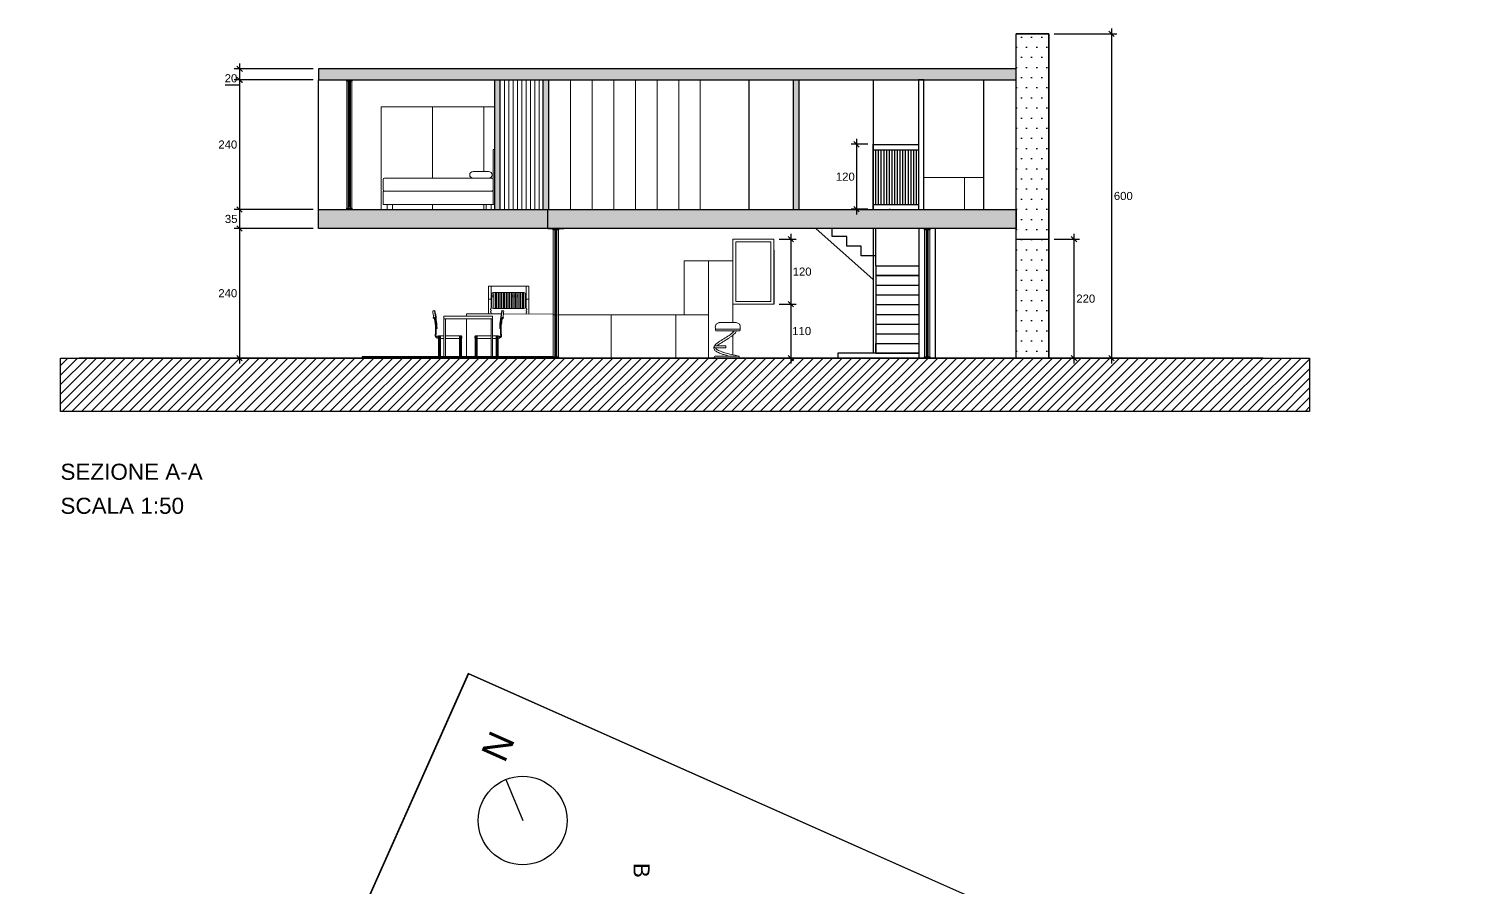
# Model space of a CAD drawing. Header units: inches. Extents: x -173 to 14008, y -3334 to 10368.
# Drawn here: x 4351 to 6992, y 8588 to 10178 of the extents above; entities that cross this region are included whole.
import ezdxf

# ---------------------------------------------------------------- set-up
doc = ezdxf.new("R2010")
doc.units = ezdxf.units.IN
doc.header["$MEASUREMENT"] = 0
doc.linetypes.add('HIDDEN', pattern=[0.375, 0.25, -0.125])
for name, color, linetype, lineweight in [('ARREDAMENTO', 8, 'Continuous', 18), ('INFISSI', 4, 'Continuous', 18), ('QUOTE', 6, 'Continuous', 9)]:
    doc.layers.add(name, color=color, linetype=linetype, lineweight=lineweight)
doc.styles.get("Standard").update_dxf_attribs({"font": 'Arial.ttf'})
doc.dimstyles.get("Standard").update_dxf_attribs({"dimtxt": 15, "dimasz": 10, "dimexe": 10, "dimexo": 10, "dimgap": 5, "dimtad": 2, "dimtih": 1, "dimtoh": 1, "dimdec": 0, "dimzin": 0, "dimdsep": 46, "dimtxsty": 'Standard', "dimblk": 'OBLIQUE', "dimblk1": 'OBLIQUE', "dimblk2": 'OBLIQUE', "dimcen": 0.09, "dimdle": 10, "dimadec": 0, "dimazin": 0, "dimtfac": 1, "dimtdec": 0, "dimtofl": 0, "dimtmove": 0, "dimatfit": 3, "dimldrblk": 'OBLIQUE', "dimfxl": 1, "dimtolj": 1, "dimtzin": 0, "dimarcsym": 0})

# ---------------------------------------------------------------- blocks, each defined once
blk = doc.blocks.new('ggg')
at = {"extrusion": (0, 1, 0)}
for p, q in [((7532.1, 5450.9), (7561.2, 5450.9)), ((7525.5, 5435.3), (7567.8, 5435.3)), ((7523.3, 5407.8), (7543, 5407.8)), ((7543, 5404), (7523.3, 5404)), ((7523.3, 5388.6), (7565.6, 5388.6)), ((7567.2, 5387.8), (7567.4, 5388.6))]:
    blk.add_line(p, q, dxfattribs=at)
for centre, start, end in [((7525.5, 5437.2), 133.7784, 269.2347), ((7567.8, 5437.2), 270.7653, 46.2216), ((7523.3, 5386.7), 90, 270), ((7565.6, 5386.7), 301.4477, 34.318)]:
    blk.add_arc(centre, 1.9, start, end)
for points, knots in [([(7524.2, 5438.6), (7523.7, 5440), (7523.5, 5441.2), (7523.5, 5443.5), (7523.6, 5444.5), (7524.2, 5446.1), (7524.6, 5446.7), (7525.5, 5447.8), (7526.1, 5448.4), (7527.8, 5449.5), (7528.9, 5450), (7530.6, 5450.6), (7531.3, 5450.8), (7532.1, 5450.9)], [0.1314137, 0.1314137, 0.1314137, 0.1314137, 0.305131, 0.305131, 0.4664097, 0.4664097, 0.5909905, 0.5909905, 0.7171038, 0.7171038, 0.890821, 0.890821, 1, 1, 1, 1]), ([(7569.2, 5438.6), (7569.6, 5440), (7569.8, 5441.2), (7569.8, 5443.5), (7569.7, 5444.5), (7569.1, 5446.1), (7568.7, 5446.7), (7567.8, 5447.8), (7567.2, 5448.4), (7565.5, 5449.5), (7564.4, 5450), (7562.7, 5450.6), (7562, 5450.8), (7561.2, 5450.9)], [0.1314137, 0.1314137, 0.1314137, 0.1314137, 0.305131, 0.305131, 0.4664097, 0.4664097, 0.5909905, 0.5909905, 0.7171038, 0.7171038, 0.890821, 0.890821, 1, 1, 1, 1]), ([(7549.7, 5388.6), (7545.9, 5389.6), (7542.3, 5390.5), (7537.1, 5392), (7535.4, 5392.6), (7532.1, 5393.8), (7530.6, 5394.4), (7528.2, 5395.5), (7527.3, 5395.9), (7525.3, 5397.1), (7524.3, 5397.8), (7522.9, 5399.1), (7522.5, 5399.5), (7521.6, 5400.8), (7521.2, 5401.6), (7520.8, 5403), (7520.7, 5403.7), (7520.9, 5405), (7521, 5405.6), (7521.5, 5406.9), (7522, 5407.6), (7523.2, 5409.3), (7524.2, 5410.3), (7526.7, 5412.5), (7528.3, 5413.6), (7532.8, 5416.7), (7536.1, 5418.7), (7542.8, 5422.8), (7546.2, 5424.9), (7551.4, 5428.4), (7553.4, 5429.9), (7555.8, 5432), (7556.5, 5432.7), (7557.6, 5434.1), (7558.1, 5434.7), (7558.4, 5435.3)], [283.685146, 283.685146, 283.685146, 283.685146, 483.403614, 483.403614, 594.977769, 594.977769, 706.551925, 706.551925, 788.057557, 788.057557, 898.325945, 898.325945, 959.62923, 959.62923, 1047.875694, 1047.875694, 1110.401581, 1110.401581, 1171.28863, 1171.28863, 1243.718369, 1243.718369, 1359.798735, 1359.798735, 1490.655123, 1490.655123, 1713.803434, 1713.803434, 1936.951746, 1936.951746, 2102.770925, 2102.770925, 2185.680514, 2185.680514, 2268.590104, 2268.590104, 2268.590104, 2268.590104]), ([(7524.2, 5438.6), (7524.2, 5438.6), (7524.3, 5438.6), (7525.1, 5438.6), (7525.6, 5438.6), (7527.6, 5438.6), (7529.3, 5438.6), (7533.7, 5438.6), (7536.2, 5438.6), (7541.7, 5438.6), (7544.6, 5438.6), (7550.5, 5438.6), (7553.3, 5438.6), (7558.7, 5438.6), (7561.1, 5438.6), (7565.1, 5438.6), (7566.6, 5438.6), (7568.7, 5438.6), (7569.2, 5438.6), (7569.2, 5438.6)], [-3543.931131, -3543.931131, -3543.931131, -3543.931131, -3419.551263, -3419.551263, -3295.171394, -3295.171394, -3075.493301, -3075.493301, -2855.815208, -2855.815208, -2636.137115, -2636.137115, -2416.459022, -2416.459022, -2196.780929, -2196.780929, -1977.102836, -1977.102836, -1772.193116, -1772.193116, -1772.193116, -1772.193116]), ([(7567.9, 5435.3), (7567.9, 5435.3), (7567.9, 5435.3), (7567.8, 5435.3), (7567.2, 5435.3), (7564.9, 5435.3), (7563.3, 5435.3), (7559.4, 5435.3), (7557, 5435.3), (7551.9, 5435.3), (7549.1, 5435.3), (7543.6, 5435.3), (7540.9, 5435.3), (7535.8, 5435.3), (7533.5, 5435.3), (7529.6, 5435.3), (7528.1, 5435.3), (7526, 5435.3), (7525.5, 5435.3), (7525.5, 5435.3)], [-1670.661243, -1670.661243, -1670.661243, -1670.661243, -1656.738975, -1656.738975, -1449.646603, -1449.646603, -1242.554231, -1242.554231, -1035.461859, -1035.461859, -828.369487, -828.369487, -621.277116, -621.277116, -414.184744, -414.184744, -207.092372, -207.092372, 0, 0, 0, 0]), ([(7527.2, 5407.8), (7527.7, 5408.3), (7528.3, 5408.8), (7531.1, 5411), (7534, 5412.9), (7540.4, 5416.9), (7543.8, 5419), (7548.7, 5422.1), (7550.3, 5423.1), (7553.4, 5425.2), (7554.8, 5426.3), (7557.4, 5428.4), (7558.6, 5429.4), (7560.3, 5431.3), (7560.9, 5432), (7561.9, 5433.6), (7562.3, 5434.4), (7562.5, 5435.3)], [1331.720627, 1331.720627, 1331.720627, 1331.720627, 1395.058243, 1395.058243, 1617.50661, 1617.50661, 1839.954976, 1839.954976, 1951.179159, 1951.179159, 2062.403342, 2062.403342, 2173.627526, 2173.627526, 2249.31671, 2249.31671, 2325.005894, 2325.005894, 2325.005894, 2325.005894]), ([(7523.3, 5407.8), (7523.2, 5407.8), (7523.1, 5407.8), (7522.8, 5407.7), (7522.7, 5407.7), (7522.4, 5407.6), (7522.3, 5407.5), (7522.1, 5407.4), (7522.1, 5407.4), (7522, 5407.3), (7521.9, 5407.2), (7521.8, 5407.1), (7521.8, 5407.1), (7521.7, 5407), (7521.7, 5407), (7521.7, 5406.9), (7521.7, 5406.9), (7521.6, 5406.8), (7521.6, 5406.8), (7521.6, 5406.8), (7521.6, 5406.8), (7521.6, 5406.7), (7521.6, 5406.7), (7521.6, 5406.7), (7521.5, 5406.7), (7521.5, 5406.6), (7521.5, 5406.6), (7521.5, 5406.5), (7521.4, 5406.4), (7521.4, 5406.2), (7521.4, 5406.1), (7521.4, 5405.9), (7521.4, 5405.8), (7521.4, 5405.6), (7521.4, 5405.5), (7521.5, 5405.3), (7521.6, 5405.1), (7521.8, 5404.8), (7521.9, 5404.6), (7522.2, 5404.3), (7522.4, 5404.2), (7522.6, 5404.1), (7522.7, 5404.1), (7522.7, 5404.1)], [711.49302, 711.49302, 711.49302, 711.49302, 721.641502, 721.641502, 733.978589, 733.978589, 746.309079, 746.309079, 754.59863, 754.59863, 760.703498, 760.703498, 765.389992, 765.389992, 768.334416, 768.334416, 772.879237, 772.879237, 774.503625, 774.503625, 775.596639, 775.596639, 776.685775, 776.685775, 778.281509, 778.281509, 782.912492, 782.912492, 789.529483, 789.529483, 799.937183, 799.937183, 806.883363, 806.883363, 817.205632, 817.205632, 829.432009, 829.432009, 850.372448, 850.372448, 866.551642, 866.551642, 869.645339, 869.645339, 869.645339, 869.645339]), ([(7522.7, 5404.1), (7522.8, 5404.1), (7523, 5404), (7523.2, 5404), (7523.2, 5404), (7523.3, 5404), (7523.3, 5404), (7523.3, 5404), (7523.3, 5404), (7523.3, 5404)], [180.772564, 180.772564, 180.772564, 180.772564, 193.355547, 193.355547, 197.101504, 197.101504, 199.020057, 199.020057, 200.179461, 200.179461, 200.179461, 200.179461]), ([(7567.4, 5388.6), (7562.6, 5389.6), (7557.9, 5390.6), (7549, 5392.7), (7544.7, 5393.8), (7539, 5395.4), (7537.2, 5396), (7533.9, 5397.2), (7532.4, 5397.7), (7529.7, 5398.9), (7528.6, 5399.6), (7526.9, 5400.7), (7526.2, 5401.2), (7525.5, 5401.9), (7525.3, 5402.2), (7524.8, 5402.8), (7524.7, 5403.1), (7524.6, 5403.6), (7524.6, 5403.8), (7524.6, 5404)], [0, 0, 0, 0, 233.418768, 233.418768, 466.837537, 466.837537, 583.546921, 583.546921, 700.256305, 700.256305, 816.96569, 816.96569, 912.041429, 912.041429, 968.900009, 968.900009, 1053.141323, 1053.141323, 1108.986778, 1108.986778, 1108.986778, 1108.986778]), ([(7543, 5405.9), (7543, 5406), (7543, 5406), (7543, 5406.1), (7543, 5406.2), (7543, 5406.3), (7543, 5406.4), (7543, 5406.5), (7543, 5406.6), (7543, 5406.7), (7543, 5406.7), (7543, 5406.8), (7543, 5406.9), (7543, 5407), (7543, 5407.1), (7543, 5407.2), (7543, 5407.2), (7543, 5407.3), (7543, 5407.3), (7543, 5407.4), (7543, 5407.4), (7543, 5407.5), (7543, 5407.5), (7543, 5407.6), (7543, 5407.6), (7543, 5407.7), (7543, 5407.7), (7543, 5407.7), (7543, 5407.8), (7543, 5407.8), (7543, 5407.8), (7543, 5407.8), (7543, 5407.8), (7543, 5407.8)], [0, 0, 0, 0, 4.392302, 4.392302, 8.784604, 8.784604, 13.176906, 13.176906, 17.569207, 17.569207, 21.96565, 21.96565, 26.362094, 26.362094, 30.758537, 30.758537, 35.15498, 35.15498, 39.556909, 39.556909, 43.958837, 43.958837, 48.360766, 48.360766, 52.762695, 52.762695, 57.170016, 57.170016, 61.577338, 61.577338, 65.98466, 65.98466, 70.391981, 70.391981, 70.391981, 70.391981]), ([(7543, 5404), (7543, 5404), (7543, 5404), (7543, 5404), (7543, 5404), (7543, 5404.1), (7543, 5404.1), (7543, 5404.1), (7543, 5404.1), (7543, 5404.2), (7543, 5404.2), (7543, 5404.3), (7543, 5404.3), (7543, 5404.4), (7543, 5404.4), (7543, 5404.5), (7543, 5404.5), (7543, 5404.6), (7543, 5404.6), (7543, 5404.7), (7543, 5404.8), (7543, 5404.9), (7543, 5405), (7543, 5405.1), (7543, 5405.1), (7543, 5405.2), (7543, 5405.3), (7543, 5405.4), (7543, 5405.5), (7543, 5405.6), (7543, 5405.7), (7543, 5405.8), (7543, 5405.8), (7543, 5405.9)], [211.199637, 211.199637, 211.199637, 211.199637, 215.606959, 215.606959, 220.01428, 220.01428, 224.421602, 224.421602, 228.828924, 228.828924, 233.230852, 233.230852, 237.632781, 237.632781, 242.03471, 242.03471, 246.436639, 246.436639, 250.833082, 250.833082, 255.229525, 255.229525, 259.625968, 259.625968, 264.022411, 264.022411, 268.414713, 268.414713, 272.807015, 272.807015, 277.199317, 277.199317, 281.591618, 281.591618, 281.591618, 281.591618]), ([(7565.6, 5388.6), (7565.6, 5388.6), (7565.6, 5388.6), (7565.7, 5388.6), (7565.8, 5388.6), (7565.9, 5388.6), (7565.9, 5388.6), (7566, 5388.6), (7566, 5388.6), (7566, 5388.6), (7566, 5388.6), (7566, 5388.6), (7566.1, 5388.6), (7566.1, 5388.6), (7566.1, 5388.6), (7566.2, 5388.5), (7566.3, 5388.5), (7566.5, 5388.4), (7566.5, 5388.4), (7566.7, 5388.3), (7566.9, 5388.2), (7567.1, 5388), (7567.1, 5387.9), (7567.2, 5387.8)], [-54.832439, -54.832439, -54.832439, -54.832439, -53.317138, -53.317138, -46.409332, -46.409332, -44.65917, -44.65917, -43.618945, -43.618945, -42.692924, -42.692924, -41.523749, -41.523749, -39.68242, -39.68242, -30.070221, -30.070221, -24.450444, -24.450444, -9.886453, -9.886453, 0, 0, 0, 0])]:
    blk.add_open_spline(points, degree=3, knots=knots)
for points in [[(7525.5, 5435.3), (7525.5, 5435.3), (7525.5, 5435.3), (7525.5, 5435.3)], [(7567.9, 5435.3), (7567.9, 5435.3), (7567.8, 5435.3), (7567.8, 5435.3)]]:
    blk.add_open_spline(points, degree=3)
blk = doc.blocks.new('bbq')
at = {"layer": 'ARREDAMENTO'}
for p, q in [((5201.3, 2456), (5201.3, 2404.5)), ((5276.3, 2456), (5201.3, 2456)), ((5206.3, 2414.4), (5206.3, 2456)), ((5271.3, 2414.4), (5271.3, 2456)), ((5276.3, 2456), (5276.3, 2404.5)), ((5206.3, 2432), (5201.3, 2432)), ((5207.9, 2441.5), (5207.9, 2417.5)), ((5211.3, 2439.5), (5207.9, 2439.5)), ((5211.3, 2436.5), (5207.9, 2436.5)), ((5210.9, 2444.5), (5238.8, 2444.5)), ((5211.3, 2414.5), (5211.3, 2444.5)), ((5216.3, 2439.5), (5214.2, 2439.5)), ((5216.3, 2436.5), (5214.2, 2436.5)), ((5214.3, 2414.5), (5214.3, 2444.5)), ((5216.3, 2414.5), (5216.3, 2444.5)), ((5221.3, 2439.5), (5219.2, 2439.5)), ((5221.3, 2436.5), (5219.2, 2436.5)), ((5219.3, 2414.5), (5219.3, 2444.5)), ((5221.3, 2414.5), (5221.3, 2444.5)), ((5226.3, 2439.5), (5224.2, 2439.5)), ((5226.3, 2436.5), (5224.2, 2436.5)), ((5224.3, 2414.5), (5224.3, 2444.5)), ((5226.3, 2414.5), (5226.3, 2444.5)), ((5231.3, 2439.5), (5229.2, 2439.5)), ((5231.3, 2436.5), (5229.2, 2436.5)), ((5229.3, 2414.5), (5229.3, 2444.5)), ((5231.3, 2414.5), (5231.3, 2444.5)), ((5236.3, 2439.5), (5234.2, 2439.5)), ((5236.3, 2436.5), (5234.2, 2436.5)), ((5234.3, 2414.5), (5234.3, 2444.5)), ((5236.3, 2414.5), (5236.3, 2444.5)), ((5266.7, 2444.5), (5238.8, 2444.5)), ((5241.3, 2439.5), (5239.2, 2439.5)), ((5241.3, 2436.5), (5239.2, 2436.5)), ((5239.3, 2414.5), (5239.3, 2444.5)), ((5241.3, 2414.5), (5241.3, 2444.5)), ((5246.3, 2439.5), (5244.2, 2439.5)), ((5246.3, 2436.5), (5244.2, 2436.5)), ((5244.3, 2414.5), (5244.3, 2444.5)), ((5246.3, 2414.5), (5246.3, 2444.5)), ((5251.3, 2439.5), (5249.2, 2439.5)), ((5251.3, 2436.5), (5249.2, 2436.5)), ((5249.3, 2414.5), (5249.3, 2444.5)), ((5251.3, 2414.5), (5251.3, 2444.5)), ((5256.3, 2439.5), (5254.2, 2439.5)), ((5256.3, 2436.5), (5254.2, 2436.5)), ((5254.3, 2414.5), (5254.3, 2444.5)), ((5256.3, 2414.5), (5256.3, 2444.5)), ((5261.3, 2439.5), (5259.2, 2439.5)), ((5261.3, 2436.5), (5259.2, 2436.5)), ((5259.3, 2414.5), (5259.3, 2444.5)), ((5261.3, 2414.5), (5261.3, 2444.5)), ((5266.3, 2439.5), (5264.2, 2439.5)), ((5266.3, 2436.5), (5264.2, 2436.5)), ((5264.3, 2414.5), (5264.3, 2444.5)), ((5266.3, 2414.5), (5266.3, 2444.5)), ((5269.3, 2416), (5269.3, 2443)), ((5269.7, 2441.5), (5269.7, 2417.5)), ((5271.3, 2432), (5276.3, 2432)), ((5205.2, 2413.3), (5206.3, 2414.4)), ((5205.2, 2412.4), (5205.2, 2413.3)), ((5205.2, 2412.4), (5206.3, 2411.6)), ((5205.2, 2408.8), (5206.3, 2409.9)), ((5205.2, 2407.9), (5205.2, 2408.8)), ((5205.2, 2407.9), (5206.3, 2407.1)), ((5206.3, 2409.9), (5206.3, 2411.6)), ((5206.3, 2404.5), (5206.3, 2407.1)), ((5238.8, 2414.5), (5210.9, 2414.5)), ((5238.8, 2414.5), (5266.7, 2414.5)), ((5272.4, 2413.3), (5271.3, 2414.4)), ((5272.4, 2412.4), (5271.3, 2411.6)), ((5271.3, 2409.9), (5271.3, 2411.6)), ((5272.4, 2408.8), (5271.3, 2409.9)), ((5272.4, 2407.9), (5271.3, 2407.1)), ((5271.3, 2404.5), (5271.3, 2407.1)), ((5272.4, 2412.4), (5272.4, 2413.3)), ((5272.4, 2407.9), (5272.4, 2408.8))]:
    blk.add_line(p, q, dxfattribs=at)
for centre, start, end in [((5210.9, 2441.5), 90, 180), ((5266.7, 2441.5), 0, 90), ((5210.9, 2417.5), 180, 270), ((5266.7, 2417.5), 270, 0)]:
    blk.add_arc(centre, 3, start, end, dxfattribs=at)
blk = doc.blocks.new('bed')
for p, q in [((4272.5, 9908.6), (4272.5, 9807.2)), ((4275.5, 9908.6), (4272.5, 9908.6)), ((4275.5, 9807.2), (4275.5, 9908.6)), ((4068.9, 9853), (4068.9, 9834.5)), ((4269.9, 9855.6), (4071.5, 9855.6)), ((4264.2, 9867.9), (4235.3, 9867.9)), ((4235.3, 9855.6), (4235.3, 9855.6)), ((4235.3, 9855.6), (4235.3, 9855.6)), ((4235.3, 9855.6), (4235.3, 9855.6)), ((4235.3, 9855.6), (4235.3, 9855.6)), ((4235.3, 9855.6), (4235.3, 9855.6)), ((4235.3, 9855.6), (4235.3, 9855.6)), ((4235.3, 9855.6), (4235.3, 9855.6)), ((4235.3, 9855.6), (4235.3, 9855.6)), ((4235.3, 9855.6), (4235.3, 9855.6)), ((4235.3, 9855.6), (4235.3, 9855.6)), ((4235.3, 9855.6), (4235.3, 9855.6)), ((4235.3, 9855.6), (4235.3, 9855.6)), ((4235.3, 9855.6), (4235.3, 9855.6)), ((4235.3, 9855.6), (4235.3, 9855.6)), ((4235.3, 9855.6), (4235.3, 9855.6)), ((4235.3, 9855.6), (4235.3, 9855.6)), ((4235.3, 9855.6), (4235.3, 9855.6)), ((4235.3, 9855.6), (4235.3, 9855.6)), ((4235.3, 9855.6), (4235.3, 9855.6)), ((4235.3, 9855.6), (4235.3, 9855.6)), ((4235.3, 9855.6), (4235.3, 9855.6)), ((4235.3, 9855.6), (4235.3, 9855.6)), ((4235.3, 9855.6), (4235.3, 9855.6)), ((4235.3, 9855.6), (4235.3, 9855.6)), ((4235.3, 9855.6), (4235.3, 9855.6)), ((4235.3, 9855.6), (4235.3, 9855.6)), ((4235.3, 9855.6), (4235.3, 9855.6)), ((4235.3, 9855.6), (4235.3, 9855.6)), ((4235.3, 9855.6), (4235.3, 9855.6)), ((4235.3, 9855.6), (4235.3, 9855.6)), ((4235.3, 9855.6), (4235.3, 9855.6)), ((4235.3, 9855.6), (4235.3, 9855.6)), ((4235.3, 9855.6), (4235.3, 9855.6)), ((4235.3, 9855.6), (4235.3, 9855.6)), ((4235.3, 9855.6), (4235.3, 9855.6)), ((4235.3, 9855.6), (4235.3, 9855.6)), ((4235.3, 9855.6), (4235.3, 9855.6)), ((4235.3, 9855.6), (4235.3, 9855.6)), ((4235.3, 9855.6), (4235.3, 9855.6)), ((4235.3, 9855.6), (4235.3, 9855.6)), ((4235.3, 9855.6), (4235.3, 9855.6)), ((4235.3, 9855.6), (4235.3, 9855.6)), ((4235.3, 9855.6), (4235.3, 9855.6)), ((4235.3, 9855.6), (4235.3, 9855.6)), ((4235.3, 9855.6), (4235.3, 9855.6)), ((4235.3, 9855.6), (4235.3, 9855.6)), ((4235.3, 9855.6), (4235.3, 9855.6)), ((4235.3, 9855.6), (4235.3, 9855.6)), ((4235.3, 9855.6), (4235.3, 9855.6)), ((4235.3, 9855.6), (4235.3, 9855.6)), ((4235.3, 9855.6), (4235.3, 9855.6)), ((4071.5, 9831.9), (4068.9, 9831.9)), ((4068.9, 9831.9), (4068.9, 9807.2)), ((4272.5, 9831.9), (4071.5, 9831.9)), ((4275.5, 9807.2), (4068.9, 9807.2)), ((4076.8, 9807.2), (4076.8, 9797.9)), ((4076.8, 9797.9), (4086.1, 9797.9)), ((4086.1, 9807.2), (4086.1, 9797.9)), ((4259.4, 9807.2), (4259.4, 9797.9)), ((4259.4, 9797.9), (4268.7, 9797.9)), ((4268.7, 9807.2), (4268.7, 9797.9)), ((4272.5, 9807.2), (4275.5, 9807.2))]:
    blk.add_line(p, q)
for centre, radius, start, end in [((4071.5, 9853), 2.57, 90, 180), ((4235.3, 9861.8), 6.18, 90, 270), ((4235.3, 9855.6), 0.0000103, 0, 90), ((4235.3, 9855.6), 0.0000103, 90, 180), ((4235.3, 9855.6), 0.0000103, 180, 270), ((4235.3, 9855.6), 0.0000103, 270, 0), ((4235.3, 9855.6), 0.0000103, 0, 90), ((4235.3, 9855.6), 0.0000103, 270, 0), ((4235.3, 9855.6), 0.0000103, 180, 270), ((4235.3, 9855.6), 0.0000103, 90, 180), ((4235.3, 9855.6), 0.0000103, 0, 90), ((4235.3, 9855.6), 0.0000103, 90, 180), ((4235.3, 9855.6), 0.0000103, 180, 270), ((4235.3, 9855.6), 0.0000103, 0, 90), ((4235.3, 9855.6), 0.0000103, 270, 0), ((4235.3, 9855.6), 0.0000103, 180, 270), ((4235.3, 9855.6), 0.0000103, 90, 180), ((4235.3, 9855.6), 0.0000103, 0, 90), ((4235.3, 9855.6), 0.0000103, 270, 0), ((4235.3, 9855.6), 0.0000103, 270, 0), ((4235.3, 9855.6), 0.0000103, 270, 27.4658), ((4235.3, 9855.6), 0.0000103, 27.4658, 90), ((4235.3, 9855.6), 0.0000103, 270, 27.4658), ((4235.3, 9855.6), 0.0000103, 27.4658, 90), ((4235.3, 9855.6), 0.0000103, 27.4658, 90), ((4235.3, 9855.6), 0.0000103, 27.4658, 90), ((4235.3, 9855.6), 0.0000103, 90, 207.4658), ((4235.3, 9855.6), 0.0000103, 207.4658, 270), ((4235.3, 9855.6), 0.0000103, 90, 207.4658), ((4235.3, 9855.6), 0.0000103, 207.4658, 270), ((4235.3, 9855.6), 0.0000103, 90, 207.4658), ((4235.3, 9855.6), 0.0000103, 270, 27.4658), ((4235.3, 9855.6), 0.0000103, 27.4658, 90), ((4235.3, 9855.6), 0.0000103, 90, 207.4658), ((4235.3, 9855.6), 0.0000103, 207.4658, 270), ((4235.3, 9855.6), 0.0000309, 90, 207.4658), ((4235.3, 9855.6), 0.0000309, 90, 207.4658), ((4235.3, 9855.6), 0.0000309, 207.4658, 270), ((4235.3, 9855.6), 0.0000309, 270, 27.4658), ((4235.3, 9855.6), 0.0000309, 27.4658, 90), ((4264.2, 9861.8), 6.18, 270, 90), ((4269.9, 9853), 2.57, 0, 90), ((4071.5, 9834.5), 2.57, 180, 270), ((4269.9, 9834.5), 2.57, 270, 0)]:
    blk.add_arc(centre, radius, start, end)
blk = doc.blocks.new('_Oblique')
at = {"color": 0, "linetype": 'ByBlock', "lineweight": -2}
blk.add_line((-0.5, -0.5), (0.5, 0.5), dxfattribs=at)
blk = doc.blocks.new('*D57')
at = {"layer": 'Defpoints', "color": 0, "transparency": 16777216}
for p in [(4887.7, 9808.2), (4741.5, 9568.2), (4887.7, 9568.2)]:
    blk.add_point(p, dxfattribs=at)
at = {"layer": 'QUOTE', "color": 0, "lineweight": -2, "transparency": 16777216}
for p, q in [((4877.7, 9808.2), (4731.5, 9808.2)), ((4741.5, 9818.2), (4741.5, 9558.2)), ((4877.7, 9568.2), (4731.5, 9568.2))]:
    blk.add_line(p, q, dxfattribs=at)
at = {"layer": 'QUOTE', "color": 0, "lineweight": -2, "transparency": 16777216, "xscale": 10, "yscale": 10, "zscale": 10}
for p, rotation in [((4741.5, 9808.2), 90), ((4741.5, 9568.2), 270)]:
    blk.add_blockref('_Oblique', p, dxfattribs=dict(at, rotation=rotation))
at = {"layer": 'QUOTE', "color": 0, "transparency": 16777216, "insert": (4719.7, 9688.2), "char_height": 15, "attachment_point": 5}
blk.add_mtext('\\A1;240', dxfattribs=at)
blk = doc.blocks.new('*D58')
at = {"layer": 'Defpoints', "color": 0, "transparency": 16777216}
for p in [(4887.7, 9843.2), (4741.5, 9808.2), (4887.7, 9808.2)]:
    blk.add_point(p, dxfattribs=at)
at = {"layer": 'QUOTE', "color": 0, "lineweight": -2, "transparency": 16777216}
for p, q in [((4741.5, 9853.2), (4741.5, 9798.2)), ((4877.7, 9843.2), (4731.5, 9843.2)), ((4877.7, 9808.2), (4731.5, 9808.2))]:
    blk.add_line(p, q, dxfattribs=at)
at = {"layer": 'QUOTE', "color": 0, "lineweight": -2, "transparency": 16777216, "xscale": 10, "yscale": 10, "zscale": 10}
for p, rotation in [((4741.5, 9843.2), 90), ((4741.5, 9808.2), 270)]:
    blk.add_blockref('_Oblique', p, dxfattribs=dict(at, rotation=rotation))
at = {"layer": 'QUOTE', "color": 0, "transparency": 16777216, "insert": (4725.9, 9825.7), "char_height": 15, "attachment_point": 5}
blk.add_mtext('\\A1;35', dxfattribs=at)
blk = doc.blocks.new('*D59')
at = {"layer": 'Defpoints', "color": 0, "transparency": 16777216}
for p in [(4887.7, 10083.4), (4741.5, 9843.4), (4887.7, 9843.4)]:
    blk.add_point(p, dxfattribs=at)
at = {"layer": 'QUOTE', "color": 0, "lineweight": -2, "transparency": 16777216}
for p, q in [((4741.5, 10093.4), (4741.5, 9833.4)), ((4877.7, 10083.4), (4731.5, 10083.4)), ((4877.7, 9843.4), (4731.5, 9843.4))]:
    blk.add_line(p, q, dxfattribs=at)
at = {"layer": 'QUOTE', "color": 0, "lineweight": -2, "transparency": 16777216, "xscale": 10, "yscale": 10, "zscale": 10}
for p, rotation in [((4741.5, 10083.4), 90), ((4741.5, 9843.4), 270)]:
    blk.add_blockref('_Oblique', p, dxfattribs=dict(at, rotation=rotation))
at = {"layer": 'QUOTE', "color": 0, "transparency": 16777216, "insert": (4719.7, 9963.4), "char_height": 15, "attachment_point": 5}
blk.add_mtext('\\A1;240', dxfattribs=at)
blk = doc.blocks.new('*D60')
at = {"layer": 'Defpoints', "color": 0, "transparency": 16777216}
for p in [(4887.7, 10103.5), (4741.6, 10083.4), (4887.7, 10083.4)]:
    blk.add_point(p, dxfattribs=at)
at = {"layer": 'QUOTE', "color": 0, "lineweight": -2, "transparency": 16777216}
for p, q in [((4741.6, 10113.5), (4741.6, 10083.4)), ((4877.7, 10103.5), (4731.6, 10103.5)), ((4741.6, 10073.4), (4714.7, 10073.4)), ((4877.7, 10083.4), (4731.6, 10083.4)), ((4741.6, 10083.4), (4741.6, 10073.4))]:
    blk.add_line(p, q, dxfattribs=at)
at = {"layer": 'QUOTE', "color": 0, "lineweight": -2, "transparency": 16777216, "xscale": 10, "yscale": 10, "zscale": 10}
for p, rotation in [((4741.6, 10103.5), 90), ((4741.6, 10083.4), 270)]:
    blk.add_blockref('_Oblique', p, dxfattribs=dict(at, rotation=rotation))
at = {"layer": 'QUOTE', "color": 0, "transparency": 16777216, "insert": (4725.6, 10086), "char_height": 15, "attachment_point": 5}
blk.add_mtext('\\A1;20', dxfattribs=at)
blk = doc.blocks.new('*D61')
at = {"layer": 'Defpoints', "color": 0, "transparency": 16777216}
for p in [(5729.2, 9668.2), (5729.2, 9568.2), (5761, 9568.2)]:
    blk.add_point(p, dxfattribs=at)
at = {"layer": 'QUOTE', "color": 0, "lineweight": -2, "transparency": 16777216}
for p, q in [((5739.2, 9668.2), (5771, 9668.2)), ((5761, 9678.2), (5761, 9558.2)), ((5739.2, 9568.2), (5771, 9568.2))]:
    blk.add_line(p, q, dxfattribs=at)
at = {"layer": 'QUOTE', "color": 0, "lineweight": -2, "transparency": 16777216, "xscale": 10, "yscale": 10, "zscale": 10}
for p, rotation in [((5761, 9668.2), 90), ((5761, 9568.2), 270)]:
    blk.add_blockref('_Oblique', p, dxfattribs=dict(at, rotation=rotation))
at = {"layer": 'QUOTE', "color": 0, "transparency": 16777216, "insert": (5781, 9618.2), "char_height": 15, "attachment_point": 5}
blk.add_mtext('\\A1;110', dxfattribs=at)
blk = doc.blocks.new('*D62')
at = {"layer": 'Defpoints', "color": 0, "transparency": 16777216}
for p in [(5729.2, 9788.2), (5729.2, 9668.2), (5760.9, 9668.2)]:
    blk.add_point(p, dxfattribs=at)
at = {"layer": 'QUOTE', "color": 0, "lineweight": -2, "transparency": 16777216}
for p, q in [((5760.9, 9798.2), (5760.9, 9658.2)), ((5739.2, 9788.2), (5770.9, 9788.2)), ((5739.2, 9668.2), (5770.9, 9668.2))]:
    blk.add_line(p, q, dxfattribs=at)
at = {"layer": 'QUOTE', "color": 0, "lineweight": -2, "transparency": 16777216, "xscale": 10, "yscale": 10, "zscale": 10}
for p, rotation in [((5760.9, 9788.2), 90), ((5760.9, 9668.2), 270)]:
    blk.add_blockref('_Oblique', p, dxfattribs=dict(at, rotation=rotation))
at = {"layer": 'QUOTE', "color": 0, "transparency": 16777216, "insert": (5781.8, 9728.2), "char_height": 15, "attachment_point": 5}
blk.add_mtext('\\A1;120', dxfattribs=at)
blk = doc.blocks.new('*D63')
at = {"layer": 'Defpoints', "color": 0, "transparency": 16777216}
for p in [(5913.2, 9963.9), (5882.5, 9843.9), (5913.2, 9843.9)]:
    blk.add_point(p, dxfattribs=at)
at = {"layer": 'QUOTE', "color": 0, "lineweight": -2, "transparency": 16777216}
for p, q in [((5903.2, 9963.9), (5872.5, 9963.9)), ((5882.5, 9973.9), (5882.5, 9833.9)), ((5903.2, 9843.9), (5872.5, 9843.9))]:
    blk.add_line(p, q, dxfattribs=at)
at = {"layer": 'QUOTE', "color": 0, "lineweight": -2, "transparency": 16777216, "xscale": 10, "yscale": 10, "zscale": 10}
for p, rotation in [((5882.5, 9963.9), 90), ((5882.5, 9843.9), 270)]:
    blk.add_blockref('_Oblique', p, dxfattribs=dict(at, rotation=rotation))
at = {"layer": 'QUOTE', "color": 0, "transparency": 16777216, "insert": (5861.6, 9903.9), "char_height": 15, "attachment_point": 5}
blk.add_mtext('\\A1;120', dxfattribs=at)
blk = doc.blocks.new('*D73')
at = {"layer": 'Defpoints', "color": 0, "transparency": 16777216}
for p in [(6237.9, 10168.2), (6237.9, 9568.2), (6354, 9568.2)]:
    blk.add_point(p, dxfattribs=at)
at = {"layer": 'QUOTE', "color": 0, "lineweight": -2, "transparency": 16777216}
for p, q in [((6247.9, 10168.2), (6364, 10168.2)), ((6354, 10178.2), (6354, 9558.2)), ((6247.9, 9568.2), (6364, 9568.2))]:
    blk.add_line(p, q, dxfattribs=at)
at = {"layer": 'QUOTE', "color": 0, "lineweight": -2, "transparency": 16777216, "xscale": 10, "yscale": 10, "zscale": 10}
for p, rotation in [((6354, 10168.2), 90), ((6354, 9568.2), 270)]:
    blk.add_blockref('_Oblique', p, dxfattribs=dict(at, rotation=rotation))
at = {"layer": 'QUOTE', "color": 0, "transparency": 16777216, "insert": (6375.7, 9868.2), "char_height": 15, "attachment_point": 5}
blk.add_mtext('\\A1;600', dxfattribs=at)
blk = doc.blocks.new('*D74')
at = {"layer": 'Defpoints', "color": 0, "transparency": 16777216}
for p in [(6238, 9788.2), (6237.9, 9568.2), (6284.5, 9568.2)]:
    blk.add_point(p, dxfattribs=at)
at = {"layer": 'QUOTE', "color": 0, "lineweight": -2, "transparency": 16777216}
for p, q in [((6284.5, 9798.2), (6284.5, 9558.2)), ((6248, 9788.2), (6294.5, 9788.2)), ((6247.9, 9568.2), (6294.5, 9568.2))]:
    blk.add_line(p, q, dxfattribs=at)
at = {"layer": 'QUOTE', "color": 0, "lineweight": -2, "transparency": 16777216, "xscale": 10, "yscale": 10, "zscale": 10}
for p, rotation in [((6284.5, 9788.2), 90), ((6284.5, 9568.2), 270)]:
    blk.add_blockref('_Oblique', p, dxfattribs=dict(at, rotation=rotation))
at = {"layer": 'QUOTE', "color": 0, "transparency": 16777216, "insert": (6306.3, 9678.2), "char_height": 15, "attachment_point": 5}
blk.add_mtext('\\A1;220', dxfattribs=at)

msp = doc.modelspace()

# ---------------------------------------------------------------- hatches: boundary and pattern name
h = msp.add_hatch()
h.set_pattern_fill('DOTS', color=256, scale=300)
h.paths.add_polyline_path([(6237.9, 10168.2), (6177.5, 10168.2), (6177.5, 9568.2), (6237.9, 9568.2)])
h = msp.add_hatch(color=256)
h.dxf.hatch_style = 1
h.paths.add_polyline_path([(6177.5, 10103.5), (4887.7, 10103.5), (4887.7, 10083.4), (6177.5, 10083.4)])
h = msp.add_hatch(color=0)
h.dxf.hatch_style = 1
h.paths.add_polyline_path([(4946.4, 10080.9), (4946.4, 10080.9), (4946.4, 10080.9), (4946.4, 10080.9), (4949.2, 10080.9), (4949.2, 10083.4), (4939.6, 10083.4), (4939.6, 10080.9), (4942.4, 10080.9), (4942.4, 10080.9), (4942.4, 10080.9), (4942.4, 10080.9)])
h = msp.add_hatch(color=256)
h.dxf.hatch_style = 1
h.paths.add_polyline_path([(5223.3, 10083.4), (5213.3, 10083.4), (5213.3, 9843.4), (5223.3, 9843.4)])
h.paths.add_polyline_path([(5313.1, 10083.4), (5303.1, 10083.4), (5303.1, 9843.3), (5313.1, 9843.3)])
h = msp.add_hatch(color=256)
h.dxf.hatch_style = 1
h.paths.add_polyline_path([(5775.6, 10083.4), (5765.6, 10083.4), (5765.6, 9843.3), (5775.6, 9843.3)])
h = msp.add_hatch(color=256)
h.dxf.hatch_style = 1
h.paths.add_polyline_path([(4887.7, 9843.2), (4887.7, 9808.2), (6177.5, 9808.2), (6177.5, 9843.2)])
h = msp.add_hatch(color=0)
h.dxf.hatch_style = 1
h.paths.add_polyline_path([(4949.3, 9843.4), (4949.3, 9845.9), (4939.7, 9845.9), (4939.7, 9843.4)])
h = msp.add_hatch(color=0)
h.dxf.hatch_style = 1
h.paths.add_polyline_path([(5328.3, 9805.7), (5328.3, 9805.7), (5328.3, 9805.7), (5328.3, 9805.7), (5331, 9805.7), (5331, 9808.2), (5321.4, 9808.2), (5321.4, 9805.7), (5324.3, 9805.7), (5324.3, 9805.7), (5324.3, 9805.7), (5324.3, 9805.7)])
h = msp.add_hatch(color=0)
h.dxf.hatch_style = 1
h.paths.add_polyline_path([(6015, 9805.7), (6015, 9805.7), (6015, 9805.7), (6015, 9805.7), (6017.8, 9805.7), (6017.8, 9808.2), (6008.2, 9808.2), (6008.2, 9805.7), (6011, 9805.7), (6011, 9805.7), (6011, 9805.7), (6011, 9805.7)])
h = msp.add_hatch()
h.set_pattern_fill('ANSI31', color=0, scale=100)
h.paths.add_polyline_path([(4410.2, 9568.2), (4410.2, 9469.5), (6720.1, 9469.5), (6720.1, 9568.2)])
h = msp.add_hatch(color=0)
h.dxf.hatch_style = 1
h.paths.add_polyline_path([(5331.1, 9568.2), (5331.1, 9570.7), (5321.5, 9570.7), (5321.5, 9568.2)])
h = msp.add_hatch(color=0)
h.dxf.hatch_style = 1
h.paths.add_polyline_path([(6017.9, 9568.2), (6017.9, 9570.7), (6008.3, 9570.7), (6008.3, 9568.2)])

# ---------------------------------------------------------------- linework, layer by layer
for p, q in [((6237.9, 10168.2), (6177.9, 10168.2)), ((6237.9, 9568.2), (6237.9, 10168.2)), ((6177.5, 10103.5), (4887.7, 10103.5)), ((4887.7, 10103.5), (4887.7, 10083.4)), ((6237.9, 9568.1), (6238.1, 10095.3)), ((4887.7, 9843.4), (4887.7, 10083.4)), ((4887.7, 10083.4), (6177.5, 10083.4)), ((5213.3, 9843.4), (5213.3, 10083.4)), ((5223.3, 9843.4), (5223.3, 10083.4)), ((5223.3, 10083.4), (5231.3, 10083.4)), ((5303.1, 9843.2), (5303.1, 10083.4)), ((5313.1, 9843.2), (5313.1, 10083.4)), ((5683.5, 10083.4), (5683.5, 9843.3)), ((5765.6, 9843.3), (5765.6, 10083.4)), ((5775.6, 10083.4), (5775.6, 9843.3)), ((5913.2, 10083.4), (5913.2, 9843.3)), ((6117.5, 10083.4), (6117.5, 9843.2)), ((5913.2, 9843.9), (5913.2, 9963.9)), ((5913.2, 9963.9), (5913.2, 9953.9)), ((5913.2, 9963.3), (5997, 9963.3)), ((5913.2, 9953.9), (5997, 9953.9)), ((5917.6, 9953.9), (5917.6, 9852.7)), ((5922.6, 9953.9), (5922.6, 9852.7)), ((5927.6, 9953.9), (5927.6, 9852.7)), ((5932.6, 9953.9), (5932.6, 9852.7)), ((5937.6, 9953.9), (5937.6, 9852.7)), ((5942.6, 9953.9), (5942.6, 9852.7)), ((5947.6, 9953.9), (5947.6, 9852.7)), ((5952.6, 9953.9), (5952.6, 9852.7)), ((5952.6, 9953.9), (5957.6, 9953.9)), ((5957.6, 9953.9), (5957.6, 9852.7)), ((5962.6, 9953.9), (5962.6, 9852.7)), ((5967.6, 9953.9), (5967.6, 9852.7)), ((5972.6, 9953.9), (5972.6, 9852.7)), ((5977.6, 9953.9), (5977.6, 9852.7)), ((5982.6, 9953.9), (5982.6, 9852.6)), ((5987.6, 9953.9), (5987.6, 9852.6)), ((5992.6, 9953.9), (5992.6, 9852.6)), ((5913.2, 9852.7), (5997, 9852.6)), ((4887.7, 9843.4), (6177.5, 9843.2)), ((5311.3, 9808.2), (5311.3, 9843.2)), ((5943.7, 9843.3), (5943.7, 9844.6)), ((5943.7, 9843.3), (6027.5, 9843.3)), ((5311.3, 9808.2), (5341.3, 9808.2)), ((5837.2, 9808.2), (5807.2, 9808.2)), ((5807.2, 9808.2), (5913.2, 9713.6)), ((5837.2, 9793.2), (5837.2, 9808.2)), ((5913.2, 9808.2), (5913.2, 9577.2)), ((5918.2, 9739.2), (5918.2, 9808.2)), ((5998.1, 9568.2), (5998.1, 9808.2)), ((6028.1, 9808.2), (6028.1, 9568.2)), ((5864.2, 9793.2), (5837.2, 9793.2)), ((5864.2, 9775.2), (5864.2, 9793.2)), ((5891.2, 9775.2), (5864.2, 9775.2)), ((5891.2, 9757.2), (5891.2, 9775.2)), ((6177.6, 9788.2), (6238, 9788.2)), ((5729.2, 9768.2), (5729.2, 9668.2)), ((5913.2, 9757.2), (5891.2, 9757.2)), ((5918.2, 9757.2), (5913.2, 9757.2)), ((5918.2, 9739.2), (5998.1, 9739.2)), ((5918.2, 9739.2), (5918.2, 9709.2)), ((5918.2, 9721.2), (5998.1, 9721.2)), ((5918.2, 9703.2), (5998.1, 9703.2)), ((5918.2, 9685.2), (5998.1, 9685.2)), ((5918.2, 9667.2), (5998.1, 9667.2)), ((5918.2, 9649.2), (5998.1, 9649.2)), ((5918.2, 9631.2), (5998.1, 9631.2)), ((5918.2, 9613.2), (5998.1, 9613.2)), ((5918.2, 9577.2), (5918.2, 9595.2)), ((5918.2, 9595.2), (5998.1, 9595.2)), ((6634.2, 9568.2), (4445.1, 9568.2)), ((4656.1, 9568.2), (4686.1, 9568.2)), ((4686.1, 9568.2), (4816.9, 9568.2)), ((4691.1, 9568.2), (4695.1, 9568.2)), ((4741.1, 9568.2), (4737.1, 9568.2)), ((4816.9, 9568.2), (5181.8, 9568.2)), ((5321.5, 9570.7), (4968.1, 9570.7)), ((4968.1, 9570.7), (4968.1, 9568.2)), ((5052.7, 9568.2), (5059.3, 9568.2)), ((5119.5, 9570.7), (5122.5, 9570.7)), ((5180, 9570.7), (5178, 9570.7)), ((5209.5, 9570.7), (5206.5, 9570.7)), ((5219, 9570.7), (5217, 9570.7)), ((5464.6, 9568.2), (5474.6, 9568.2)), ((5998.2, 9577.2), (5847.7, 9577.2)), ((5847.7, 9577.2), (5847.7, 9568.2)), ((6028.1, 9568.2), (5998.1, 9568.2)), ((6177.9, 9568.2), (6237.9, 9568.1)), ((5234, 8788.4), (5265, 8712.4))]:
    msp.add_line(p, q)
at = {"color": 0}
msp.add_line((4656.1, 9568.2), (6175.1, 9568.2), dxfattribs=at)
for points in [[(6237.9, 9568.2), (6177.5, 9568.2), (6177.5, 10168.2), (6237.9, 10168.2)], [(4949.2, 10083.4), (4949.2, 10080.9), (4939.6, 10080.9), (4939.6, 10083.4)], [(6007, 10083.4), (5997, 10083.4), (5997, 9843.2), (6007, 9843.2)], [(6177.5, 9808.2), (4887.7, 9808.2), (4887.7, 9843.2), (6177.5, 9843.2)], [(4949.3, 9845.9), (4949.3, 9843.4), (4939.7, 9843.4), (4939.7, 9845.9)], [(5331, 9808.2), (5331, 9805.7), (5321.4, 9805.7), (5321.4, 9808.2)], [(6017.8, 9808.2), (6017.8, 9805.7), (6008.2, 9805.7), (6008.2, 9808.2)], [(5998.2, 9721.2), (5918.2, 9721.2), (5918.2, 9577.2), (5998.2, 9577.2)], [(4410.2, 9568.2), (6720.1, 9568.2), (6720.1, 9469.5), (4410.2, 9469.5)], [(5331.1, 9570.7), (5331.1, 9568.2), (5321.5, 9568.2), (5321.5, 9570.7)], [(6017.9, 9570.7), (6017.9, 9568.2), (6008.3, 9568.2), (6008.3, 9570.7)], [(5164.4, 8984.2), (4351.2, 7156.9), (6178.5, 6343.8), (6991.6, 8171)], [(5164.7, 8984), (4351.2, 7156.9), (6178.3, 6343.5), (6991.8, 8170.6)]]:
    msp.add_lwpolyline(points, close=True)
msp.add_circle((5265, 8712.4), 82.1)
at = {"layer": 'ARREDAMENTO'}
for p, q in [((5231.3, 10083.4), (5231.3, 9843.4)), ((5239.3, 10083.4), (5239.3, 9843.4)), ((5247.3, 10083.4), (5247.3, 9843.4)), ((5255.3, 10083.4), (5255.3, 9843.4)), ((5263.3, 10083.4), (5263.3, 9843.4)), ((5271.3, 10083.4), (5271.3, 9843.4)), ((5279.3, 10083.4), (5279.3, 9843.4)), ((5287.3, 10083.4), (5287.3, 9843.4)), ((5295.3, 10083.4), (5295.3, 9843.4)), ((5353.5, 10083.4), (5353.5, 9843.3)), ((5393.5, 9843.3), (5393.5, 10083.4)), ((5433.5, 10083.4), (5433.5, 9843.3)), ((5473.5, 9843.3), (5473.5, 10083.4)), ((5513.5, 10083.4), (5513.5, 9843.3)), ((5553.5, 9843.3), (5553.5, 10083.4)), ((5213.1, 10033.4), (5003.1, 10033.4)), ((5003.1, 10033.4), (5003.1, 9843.4)), ((5003.1, 10033.4), (5098.1, 10033.4)), ((5098.1, 10033.4), (5098.1, 9901)), ((5098.1, 10033.4), (5193.1, 10033.4)), ((5193.1, 10033.4), (5193.1, 9913.4)), ((6082, 9902.6), (6007, 9902.6)), ((6082, 9842.4), (6082, 9902.5)), ((6082, 9902.5), (6117.5, 9902.5)), ((5098.1, 9852.6), (5098.1, 9843.4)), ((5193.1, 9852.6), (5193.1, 9843.4)), ((5563.9, 9648.2), (5563.9, 9748.2)), ((5563.9, 9748.2), (5653.9, 9748.2)), ((5608.9, 9748.2), (5608.9, 9568.2)), ((5653.9, 9748.2), (5653.9, 9634.2)), ((5563.9, 9648.2), (5563.9, 9708.8)), ((5119.5, 9645.7), (5209.5, 9645.7)), ((5119.5, 9645.7), (5119.5, 9640.7)), ((5119.5, 9645.7), (5119.5, 9570.7)), ((5119.5, 9640.7), (5209.5, 9640.7)), ((5122.5, 9570.7), (5122.5, 9640.7)), ((5161.3, 9650), (5161.3, 9645.7)), ((5161.3, 9650), (5225.3, 9649.9)), ((5161.3, 9640.7), (5161.3, 9568.2)), ((5206.5, 9570.7), (5206.5, 9640.7)), ((5209.5, 9640.7), (5209.5, 9645.7)), ((5209.5, 9645.7), (5209.5, 9570.7)), ((5229.6, 9649.9), (5321.5, 9649.7)), ((5331.1, 9648.4), (5428.5, 9648.2)), ((5428.5, 9648.2), (5548.5, 9648.2)), ((5548.5, 9648.2), (5608.5, 9648.2)), ((5548.5, 9648.2), (5548.5, 9568.2)), ((5105.2, 9623.2), (5106.6, 9623.3)), ((5223.8, 9623.2), (5222.5, 9623.3)), ((5653.9, 9618.7), (5653.9, 9615.8)), ((5105.4, 9606.5), (5106.7, 9606.5)), ((5107.1, 9608), (5105.6, 9608)), ((5106.7, 9606.5), (5106.3, 9605.2)), ((5106.3, 9605.2), (5109.3, 9605.2)), ((5107.1, 9608), (5106.7, 9606.5)), ((5107.3, 9608.7), (5107.1, 9608)), ((5109.3, 9608.7), (5107.3, 9608.7)), ((5109.3, 9609.2), (5109.3, 9608.7)), ((5119.5, 9609.2), (5109.3, 9609.2)), ((5109.3, 9608.7), (5109.3, 9605.2)), ((5109.3, 9605.2), (5109.3, 9571.7)), ((5110.3, 9609.2), (5110.3, 9571.7)), ((5111.8, 9609.2), (5111.8, 9571.7)), ((5112.8, 9609.2), (5112.8, 9604.2)), ((5112.8, 9571.7), (5112.8, 9604.2)), ((5112.8, 9604.2), (5119.5, 9604.2)), ((5122.5, 9604.2), (5148.3, 9604.2)), ((5122.6, 9609.2), (5139.1, 9609.2)), ((5151.8, 9609.2), (5139.1, 9609.2)), ((5148.3, 9609.2), (5148.3, 9604.2)), ((5148.3, 9604.2), (5148.3, 9571.7)), ((5149.3, 9609.2), (5149.3, 9571.7)), ((5150.8, 9609.2), (5150.8, 9571.7)), ((5151.8, 9608.2), (5151.8, 9609.2)), ((5152.6, 9608.2), (5151.8, 9608.2)), ((5151.8, 9608.2), (5151.8, 9608.2)), ((5151.8, 9608.2), (5151.8, 9605.2)), ((5151.8, 9571.7), (5151.8, 9605.2)), ((5151.8, 9605.2), (5152.6, 9605.2)), ((5152.6, 9605.2), (5152.6, 9608.2)), ((5176.5, 9605.2), (5176.5, 9608.2)), ((5176.5, 9608.2), (5177.3, 9608.2)), ((5177.3, 9605.2), (5176.5, 9605.2)), ((5177.3, 9608.2), (5177.3, 9609.2)), ((5177.3, 9609.2), (5188.5, 9609.2)), ((5177.3, 9608.2), (5177.3, 9608.2)), ((5177.3, 9608.2), (5177.3, 9605.2)), ((5177.3, 9571.7), (5177.3, 9605.2)), ((5178.3, 9609.2), (5178.3, 9571.7)), ((5179.8, 9609.2), (5179.8, 9571.7)), ((5180.8, 9609.2), (5180.8, 9604.2)), ((5180.8, 9604.2), (5180.8, 9571.7)), ((5206.5, 9604.2), (5180.8, 9604.2)), ((5188.5, 9609.2), (5190, 9609.2)), ((5206.5, 9609.2), (5190, 9609.2)), ((5206.5, 9609.2), (5206.5, 9609.2)), ((5209.5, 9609.2), (5219.8, 9609.2)), ((5216.2, 9604.2), (5209.5, 9604.2)), ((5216.2, 9609.2), (5216.2, 9604.2)), ((5216.2, 9571.7), (5216.2, 9604.2)), ((5217.3, 9609.2), (5217.3, 9571.7)), ((5218.8, 9609.2), (5218.8, 9571.7)), ((5219.8, 9609.2), (5219.8, 9608.7)), ((5219.8, 9608.7), (5221.8, 9608.7)), ((5219.8, 9608.7), (5219.8, 9605.2)), ((5222.8, 9605.2), (5219.8, 9605.2)), ((5219.8, 9605.2), (5219.8, 9571.7)), ((5221.8, 9608.7), (5221.9, 9608)), ((5221.9, 9608), (5223.5, 9608)), ((5221.9, 9608), (5222.4, 9606.5)), ((5223.7, 9606.5), (5222.4, 9606.5)), ((5222.4, 9606.5), (5222.8, 9605.2)), ((5653.9, 9610.7), (5653.9, 9574.4)), ((5148.3, 9571.7), (5149.1, 9571.7)), ((5149.1, 9571.7), (5149.1, 9570.7)), ((5151.1, 9571.7), (5149.1, 9571.7)), ((5151.1, 9570.7), (5151.1, 9571.7)), ((5151.1, 9571.7), (5151.8, 9571.7)), ((5178, 9571.7), (5177.3, 9571.7)), ((5178, 9570.7), (5178, 9571.7)), ((5178, 9571.7), (5180, 9571.7)), ((5180.8, 9571.7), (5180, 9571.7)), ((5180, 9571.7), (5180, 9570.7)), ((5217, 9571.7), (5216.2, 9571.7)), ((5217, 9570.7), (5217, 9571.7)), ((5217, 9571.7), (5219, 9571.7)), ((5219.8, 9571.7), (5219, 9571.7)), ((5219, 9571.7), (5219, 9570.7))]:
    msp.add_line(p, q, dxfattribs=at)
at = {"layer": 'ARREDAMENTO', "linetype": 'HIDDEN', "ltscale": 8}
msp.add_line((5321.5, 9648.4), (5331.1, 9648.4), dxfattribs=at)
at = {"layer": 'ARREDAMENTO'}
for points in [[(5593.5, 10083.4), (5593.5, 9843.3), (5313.3, 9843.3), (5313.3, 10083.4)], [(5428.5, 9648.2), (5548.5, 9648.2), (5548.5, 9568.2), (5428.5, 9568.2)], [(5608.5, 9648.2), (5548.5, 9648.2), (5548.5, 9568.2), (5608.5, 9568.2)]]:
    msp.add_lwpolyline(points, close=True, dxfattribs=at)
for points in [[(5100.6, 9643.4, -0.051706), (5101.2, 9643.4, -0.223832), (5102.4, 9642.4, -0.070759), (5104.4, 9633, -0.070759)], [(5228.4, 9643.4, 0.051706), (5227.8, 9643.4, 0.223832), (5226.6, 9642.4, 0.070759), (5224.7, 9633, 0.070759)]]:
    msp.add_lwpolyline(points, format="xyb", dxfattribs=at)
for centre, radius, start, end in [((5103.8, 9640.7), 15.5, 94.2773, 108.6078), ((5211.2, 9666.3), 112.9, 185.5488, 191.6986), ((5100.5, 9642.4), 1.07, 110.9391, 171.1377), ((5100, 9642.5), 0.572, 174.6026, 292.614), ((5100.8, 9640.5), 2.9, 93.7519, 103.2674), ((5100.6, 9641.5), 0.576, 12.1162, 121.1676), ((5070.6, 9630.9), 32.4, 3.5304, 19.283), ((4899.4, 9615.1), 206.4, 2.2608, 11.4324), ((4899.4, 9615.1), 207.4, 2.2593, 11.4324), ((5429.7, 9615.1), 207.4, 168.5676, 177.7407), ((5429.7, 9615.1), 206.4, 168.5676, 177.7392), ((5258.5, 9630.9), 32.4, 160.717, 176.4696), ((5225.3, 9640.7), 15.5, 71.3922, 85.7227), ((5228.5, 9641.5), 0.576, 58.8324, 167.8838), ((5117.8, 9666.3), 112.9, 348.3014, 354.4512), ((5228.2, 9640.5), 2.9, 76.7326, 86.2481), ((5229, 9642.5), 0.572, 247.386, 5.3974), ((5228.5, 9642.4), 1.07, 8.8623, 69.0609), ((5013.8, 9620.2), 90, 353.4097, 8.1061), ((5015.8, 9620.4), 89.5, 1.7881, 8.1), ((5014.9, 9620.1), 90.4, 353.3477, 1.963), ((5313.3, 9620.4), 89.5, 171.9, 178.2119), ((5314.2, 9620.1), 90.4, 178.037, 186.6523), ((5315.2, 9620.2), 90, 171.8939, 186.5903), ((5105.7, 9609.1), 2.63, 163.5057, 263.4062), ((5106.1, 9609.3), 1.41, 167.8732, 250.5645), ((5223, 9609.3), 1.41, 289.4355, 12.1268), ((5223.4, 9609.1), 2.63, 276.5938, 16.4943)]:
    msp.add_arc(centre, radius, start, end, dxfattribs=at)
at = {"layer": 'INFISSI', "color": 4, "lineweight": 0}
for p, q in [((4939.7, 10080.9), (4939.7, 9845.9)), ((4942.4, 9958.9), (4942.4, 10080.9)), ((4946.4, 10078.9), (4942.4, 10078.9)), ((4944.2, 9893.7), (4944.2, 10078.9)), ((4944.7, 10078.9), (4944.7, 9893.7)), ((4946.4, 10080.9), (4946.4, 9958.9)), ((4949.3, 10080.9), (4949.3, 9845.9)), ((4942.4, 9845.9), (4942.4, 9960.9)), ((4946.4, 9960.9), (4946.4, 9845.9)), ((4946.4, 9847.9), (4942.4, 9847.9)), ((4946.4, 9847.9), (4942.4, 9847.9)), ((5321.5, 9805.7), (5321.5, 9570.7)), ((5324.3, 9683.7), (5324.3, 9805.7)), ((5328.3, 9803.7), (5324.3, 9803.7)), ((5326, 9618.5), (5326, 9803.7)), ((5326.5, 9803.7), (5326.5, 9618.5)), ((5328.3, 9805.7), (5328.3, 9683.7)), ((5331.1, 9805.7), (5331.1, 9570.7)), ((6008.3, 9805.7), (6008.3, 9570.7)), ((6011, 9683.7), (6011, 9805.7)), ((6015, 9803.7), (6011, 9803.7)), ((6012.8, 9618.5), (6012.8, 9803.7)), ((6013.3, 9803.7), (6013.3, 9618.5)), ((6015, 9805.7), (6015, 9683.7)), ((6017.9, 9805.7), (6017.9, 9570.7)), ((5324.3, 9570.7), (5324.3, 9685.7)), ((5328.3, 9685.7), (5328.3, 9570.7)), ((5653.9, 9668.2), (5729.2, 9668.2)), ((6011, 9570.7), (6011, 9685.7)), ((6015, 9685.7), (6015, 9570.7)), ((5328.3, 9572.7), (5324.3, 9572.7)), ((5328.3, 9572.7), (5324.3, 9572.7)), ((6015, 9572.7), (6011, 9572.7)), ((6015, 9572.7), (6011, 9572.7))]:
    msp.add_line(p, q, dxfattribs=at)
at = {"layer": 'INFISSI'}
for p, q in [((4944.2, 9893.7), (4944.2, 9847.9)), ((4944.7, 9847.9), (4944.7, 9893.7)), ((4944.5, 9845.9), (4946.5, 9845.9)), ((5326, 9618.5), (5326, 9572.7)), ((5326.5, 9572.7), (5326.5, 9618.5)), ((6012.8, 9618.5), (6012.8, 9572.7)), ((6013.3, 9572.7), (6013.3, 9618.5)), ((5326.4, 9570.7), (5328.4, 9570.7)), ((6013.1, 9570.7), (6015.1, 9570.7))]:
    msp.add_line(p, q, dxfattribs=at)
at = {"layer": 'INFISSI', "color": 4, "lineweight": 0}
for points in [[(4949.3, 9845.9), (4949.3, 9843.4), (4939.7, 9843.4), (4939.7, 9845.9)], [(5331.1, 9570.7), (5331.1, 9568.2), (5321.5, 9568.2), (5321.5, 9570.7)], [(6017.9, 9570.7), (6017.9, 9568.2), (6008.3, 9568.2), (6008.3, 9570.7)]]:
    msp.add_lwpolyline(points, close=True, dxfattribs=at)
at = {"layer": 'INFISSI'}
for points in [[(5729.2, 9668.2), (5653.9, 9668.2), (5653.9, 9788.2), (5729.2, 9788.2)], [(5724.2, 9673.2), (5658.9, 9673.2), (5658.9, 9783.2), (5724.2, 9783.2)]]:
    msp.add_lwpolyline(points, close=True, dxfattribs=at)

# ---------------------------------------------------------------- block references
msp.add_blockref('bbq', (0.2, 7245.4))
msp.add_blockref('bbq', (0.2, 7245.4))
at = {"layer": 'ARREDAMENTO'}
for name, p in [('bed', (937.9, 45.5)), ('ggg', (-1902.3, 4183.3))]:
    msp.add_blockref(name, p, dxfattribs=at)

# ---------------------------------------------------------------- texts
for s, height, p in [('SEZIONE A-A    ', 29.736, (4410.2, 9343)), ('SCALA 1:50', 29.74, (4410.2, 9280))]:
    msp.add_text(s, height=height).set_placement(p)
msp.add_text('B', height=29.7, rotation=270).set_placement((5470, 8633.9))
at = {"insert": (5251.7, 8862.2), "char_height": 49, "attachment_point": 1, "rotation": 246}
msp.add_mtext_dynamic_manual_height_columns('N', width=1.148, gutter_width=1, heights=[0], dxfattribs=at)

# ---------------------------------------------------------------- dimensions: what is measured, and where the dimension line sits
at = {"layer": 'QUOTE'}
for base, p1, p2, picture, middle in [((6354, 9568.2), (6237.9, 10168.2), (6237.9, 9568.2), '*D73', (6375.7, 9868.2)), ((4741.6, 10083.4), (4887.7, 10103.5), (4887.7, 10083.4), '*D60', (4725.6, 10086)), ((4741.5, 9843.4), (4887.7, 10083.4), (4887.7, 9843.4), '*D59', (4719.7, 9963.4)), ((5882.5, 9843.9), (5913.2, 9963.9), (5913.2, 9843.9), '*D63', (5861.6, 9903.9)), ((4741.5, 9808.2), (4887.7, 9843.2), (4887.7, 9808.2), '*D58', (4725.9, 9825.7)), ((4741.5, 9568.2), (4887.7, 9808.2), (4887.7, 9568.2), '*D57', (4719.7, 9688.2)), ((5760.9, 9668.2), (5729.2, 9788.2), (5729.2, 9668.2), '*D62', (5781.8, 9728.2)), ((6284.5, 9568.2), (6238, 9788.2), (6237.9, 9568.2), '*D74', (6306.3, 9678.2))]:
    dim = msp.add_linear_dim(base=base, p1=p1, p2=p2, angle=90, dimstyle='Standard', dxfattribs=at)
    dim.commit()
    dim.dimension.update_dxf_attribs({"geometry": picture, "text_midpoint": middle})
dim = msp.add_linear_dim(base=(5761, 9568.2), p1=(5729.2, 9668.2), p2=(5729.2, 9568.2), angle=90, text='110', dimstyle='Standard', dxfattribs=at)
dim.commit()
dim.dimension.update_dxf_attribs({"geometry": '*D61', "text_midpoint": (5781, 9618.2)})

doc.saveas('drawing.dxf')
